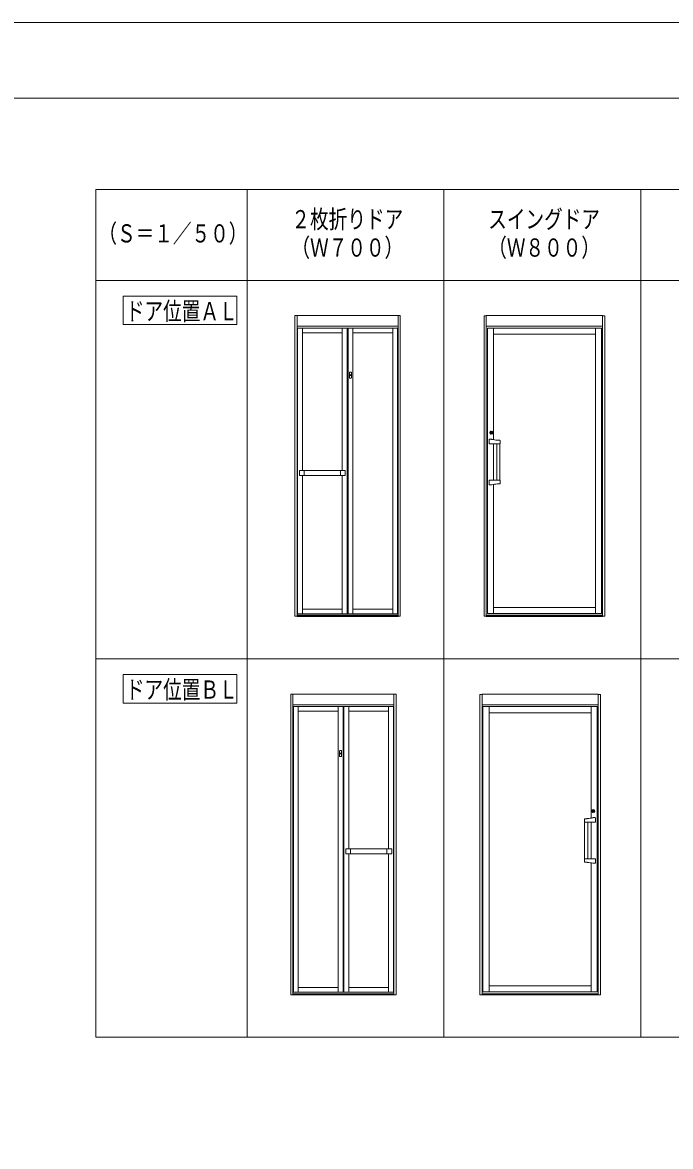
# Model space of a CAD drawing. Units: millimetres on the paper. Extents: x -305 to 305, y -152 to 152.
# Drawn here: x -59.2 to 26.4, y 0 to 148.5 of the extents above; entities that cross this region are included whole.
import ezdxf
from ezdxf.enums import TextEntityAlignment as Align

# ---------------------------------------------------------------- set-up
doc = ezdxf.new("R2010")
doc.units = ezdxf.units.MM
for name, color, linetype, lineweight in [('0-2_VIEW0002', 5, 'Continuous', 9), ('0-4_図面枠', 3, 'Continuous', 9), ('0-5_DEFPOINTS', 7, 'Continuous', 9)]:
    doc.layers.add(name, color=color, linetype=linetype, lineweight=lineweight)
doc.styles.add('ＭＳ ゴシック', font='')
doc.styles.get('ＭＳ ゴシック').set_extended_font_data('MS Gothic')

msp = doc.modelspace()

# ---------------------------------------------------------------- linework, layer by layer
at = {"layer": '0-2_VIEW0002', "color": 7}
for p, q in [((-49.498, 14.428), (-49.498, 126.428)), ((-29.498, 126.428), (-29.498, 14.428)), ((-3.498, 126.428), (-3.498, 14.428)), ((22.502, 126.428), (22.502, 14.428)), ((-49.498, 114.428), (78.502, 114.428)), ((-45.873, 108.594), (-45.873, 112.344)), ((-45.873, 112.344), (-30.873, 112.344)), ((-30.873, 108.594), (-30.873, 112.344)), ((-45.873, 108.594), (-30.873, 108.594)), ((3.63, 87.55), (3.681, 87.55)), ((-49.498, 64.428), (78.502, 64.428)), ((-45.873, 58.594), (-45.873, 62.344)), ((-45.873, 62.344), (-30.873, 62.344)), ((-30.873, 58.594), (-30.873, 62.344)), ((-45.873, 58.594), (-30.873, 58.594)), ((15.373, 37.55), (15.322, 37.55)), ((-49.498, 14.428), (78.502, 14.428))]:
    msp.add_line(p, q, dxfattribs=at)
at = {"layer": '0-2_VIEW0002'}
for p, q in [((-23.198, 109.773), (-23.198, 70.053)), ((-9.258, 109.773), (-23.198, 109.773)), ((-22.898, 109.773), (-22.898, 70.023)), ((-9.558, 109.773), (-9.558, 70.023)), ((-9.258, 109.773), (-9.258, 70.053)), ((2.102, 109.733), (1.802, 109.733)), ((1.802, 70.053), (1.802, 109.733)), ((17.442, 109.773), (2.102, 109.773)), ((2.102, 70.023), (2.102, 109.773)), ((17.442, 70.023), (17.442, 109.773)), ((17.742, 109.733), (17.442, 109.733)), ((17.742, 70.053), (17.742, 109.733)), ((-22.898, 108.373), (-9.558, 108.373)), ((-22.838, 108.113), (-9.618, 108.113)), ((-22.838, 108.113), (-22.838, 70.393)), ((-22.198, 108.113), (-22.198, 89.328)), ((-22.198, 107.513), (-16.928, 107.513)), ((-16.928, 108.113), (-16.928, 89.328)), ((-16.288, 108.113), (-16.288, 70.393)), ((-16.168, 108.113), (-16.168, 70.393)), ((-15.528, 108.113), (-15.528, 70.393)), ((-15.528, 107.513), (-10.258, 107.513)), ((-10.258, 108.113), (-10.258, 70.393)), ((-9.618, 108.113), (-9.618, 70.393)), ((17.442, 108.373), (2.102, 108.373)), ((2.262, 108.113), (17.342, 108.113)), ((2.262, 108.113), (2.262, 70.433)), ((3.062, 93.383), (3.062, 108.113)), ((16.542, 107.313), (3.062, 107.313)), ((16.542, 108.113), (16.542, 70.433)), ((17.342, 108.113), (17.342, 70.433)), ((2.696, 94.483), (2.696, 94.142)), ((2.828, 94.482), (2.828, 94.142)), ((2.492, 92.854), (2.492, 93.41)), ((3.926, 92.848), (2.498, 92.848)), ((2.792, 93.448), (2.532, 93.448)), ((2.792, 93.448), (2.827, 93.426)), ((3.062, 88.018), (3.062, 92.848)), ((3.492, 92.848), (3.492, 88.018)), ((3.702, 93.315), (3.64, 93.315)), ((3.912, 92.848), (3.912, 88.018)), ((3.932, 93.26), (3.932, 92.854)), ((-22.598, 89.328), (-22.598, 88.658)), ((-22.598, 89.328), (-21.978, 89.328)), ((-21.978, 89.328), (-21.978, 88.658)), ((-21.978, 89.326), (-17.148, 89.326)), ((-17.148, 89.328), (-17.148, 88.658)), ((-16.528, 89.328), (-17.148, 89.328)), ((-16.528, 89.328), (-16.528, 88.658)), ((-22.598, 88.658), (-21.978, 88.658)), ((-22.198, 88.658), (-22.198, 70.393)), ((-21.978, 88.66), (-17.148, 88.66)), ((-16.528, 88.658), (-17.148, 88.658)), ((-16.928, 88.658), (-16.928, 70.393)), ((2.492, 88.012), (2.492, 87.458)), ((3.926, 88.018), (2.497, 88.018)), ((3.932, 87.603), (3.932, 88.012)), ((2.792, 87.418), (2.532, 87.418)), ((2.792, 87.418), (2.827, 87.439)), ((3.062, 70.433), (3.062, 87.482)), ((-23.198, 70.053), (-9.258, 70.053)), ((-22.898, 70.193), (-9.558, 70.193)), ((-22.898, 70.023), (-9.558, 70.023)), ((-22.838, 70.393), (-9.618, 70.393)), ((-16.928, 70.993), (-22.198, 70.993)), ((-10.258, 70.993), (-15.528, 70.993)), ((1.802, 70.053), (17.742, 70.053)), ((2.102, 70.195), (17.442, 70.195)), ((2.102, 70.023), (17.442, 70.023)), ((2.262, 70.433), (17.342, 70.433)), ((3.062, 71.233), (16.542, 71.233)), ((-23.739, 59.773), (-9.799, 59.773)), ((-23.739, 59.773), (-23.739, 20.053)), ((-23.439, 59.773), (-23.439, 20.023)), ((-10.099, 59.773), (-10.099, 20.023)), ((-9.799, 59.773), (-9.799, 20.053)), ((1.261, 59.733), (1.561, 59.733)), ((1.261, 20.053), (1.261, 59.733)), ((1.561, 59.773), (16.901, 59.773)), ((1.561, 20.023), (1.561, 59.773)), ((16.901, 20.023), (16.901, 59.773)), ((16.901, 59.733), (17.201, 59.733)), ((17.201, 20.053), (17.201, 59.733)), ((-10.099, 58.373), (-23.439, 58.373)), ((-10.159, 58.113), (-23.379, 58.113)), ((-23.379, 58.113), (-23.379, 20.393)), ((-22.739, 58.113), (-22.739, 20.393)), ((-17.469, 58.113), (-17.469, 20.393)), ((-16.829, 58.113), (-16.829, 20.393)), ((-16.709, 58.113), (-16.709, 20.393)), ((-16.069, 58.113), (-16.069, 39.328)), ((-10.799, 58.113), (-10.799, 39.328)), ((-10.159, 58.113), (-10.159, 20.393)), ((1.561, 58.373), (16.901, 58.373)), ((16.741, 58.113), (1.661, 58.113)), ((1.661, 58.113), (1.661, 20.433)), ((2.461, 58.113), (2.461, 20.433)), ((15.941, 43.383), (15.941, 58.113)), ((16.741, 58.113), (16.741, 20.433)), ((-17.469, 57.513), (-22.739, 57.513)), ((-10.799, 57.513), (-16.069, 57.513)), ((2.461, 57.313), (15.941, 57.313)), ((15.071, 43.26), (15.071, 42.854)), ((15.301, 43.315), (15.363, 43.315)), ((16.175, 44.482), (16.175, 44.142)), ((16.211, 43.448), (16.176, 43.426)), ((16.211, 43.448), (16.471, 43.448)), ((16.308, 44.483), (16.308, 44.142)), ((16.511, 42.854), (16.511, 43.41)), ((15.077, 42.848), (16.505, 42.848)), ((15.091, 42.848), (15.091, 38.018)), ((15.511, 42.848), (15.511, 38.018)), ((15.941, 38.018), (15.941, 42.848)), ((-16.469, 39.328), (-16.469, 38.658)), ((-16.469, 39.328), (-15.849, 39.328)), ((-16.469, 38.658), (-15.849, 38.658)), ((-16.069, 38.658), (-16.069, 20.393)), ((-15.849, 39.328), (-15.849, 38.658)), ((-11.019, 39.326), (-15.849, 39.326)), ((-11.019, 38.66), (-15.849, 38.66)), ((-11.019, 39.328), (-11.019, 38.658)), ((-10.399, 39.328), (-11.019, 39.328)), ((-10.399, 38.658), (-11.019, 38.658)), ((-10.799, 38.658), (-10.799, 20.393)), ((-10.399, 39.328), (-10.399, 38.658)), ((15.071, 37.603), (15.071, 38.012)), ((15.077, 38.018), (16.506, 38.018)), ((15.941, 20.433), (15.941, 37.482)), ((16.211, 37.418), (16.176, 37.439)), ((16.211, 37.418), (16.471, 37.418)), ((16.511, 38.012), (16.511, 37.458)), ((-22.739, 20.993), (-17.469, 20.993)), ((-16.069, 20.993), (-10.799, 20.993)), ((15.941, 21.233), (2.461, 21.233)), ((-9.799, 20.053), (-23.739, 20.053)), ((-10.099, 20.193), (-23.439, 20.193)), ((-10.099, 20.023), (-23.439, 20.023)), ((-10.159, 20.393), (-23.379, 20.393)), ((17.201, 20.053), (1.261, 20.053)), ((16.901, 20.195), (1.561, 20.195)), ((16.901, 20.023), (1.561, 20.023)), ((16.741, 20.433), (1.661, 20.433))]:
    msp.add_line(p, q, dxfattribs=at)
at = {"layer": '0-2_VIEW0002', "color": 7}
msp.add_lwpolyline([(-49.498, 126.428), (78.502, 126.428), (78.502, 14.428)], dxfattribs=at)
at = {"layer": '0-2_VIEW0002'}
for points in [[(2.492, 93.407), (2.503, 93.436), (2.532, 93.448)], [(2.492, 87.458), (2.503, 87.429), (2.532, 87.418)], [(16.511, 43.407), (16.5, 43.436), (16.471, 43.448)], [(16.511, 37.458), (16.5, 37.429), (16.471, 37.418)]]:
    msp.add_lwpolyline(points, dxfattribs=at)
for centre in [(2.762, 94.313), (16.241, 44.313)]:
    msp.add_circle(centre, 0.2, dxfattribs=at)
at = {"layer": '0-2_VIEW0002', "color": 7}
for centre, radius, start, end in [((-8.763, 101.913), 7.225, 177.27485, 182.72515), ((-15.93, 102.254), 0.05, 102.35831, 177.27485), ((-15.93, 101.572), 0.05, 182.72515, 257.64169), ((-15.849, 102.107), 0.165, 218.97384, 321.42065), ((-15.848, 101.718), 0.165, 38.81728, 141.24414), ((-15.848, 101.881), 0.433, 77.64169, 102.35831), ((-15.848, 101.946), 0.433, 257.64169, 282.35831), ((-15.767, 102.254), 0.05, 2.72515, 77.64169), ((-15.767, 101.572), 0.05, 282.35831, 357.27485), ((-22.933, 101.913), 7.225, 357.27485, 2.72515), ((-10.064, 51.913), 7.225, 177.27485, 182.72515), ((-17.23, 52.254), 0.05, 102.35831, 177.27485), ((-17.148, 52.107), 0.165, 218.57935, 321.02616), ((-17.149, 51.881), 0.433, 77.64169, 102.35831), ((-17.067, 52.254), 0.05, 2.72515, 77.64169), ((-24.234, 51.913), 7.225, 357.27485, 2.72515), ((-17.23, 51.572), 0.05, 182.72515, 257.64169), ((-17.149, 51.718), 0.165, 38.75586, 141.18272), ((-17.149, 51.946), 0.433, 257.64169, 282.35831), ((-17.067, 51.572), 0.05, 282.35831, 357.27485)]:
    msp.add_arc(centre, radius, start, end, dxfattribs=at)
at = {"layer": '0-2_VIEW0002'}
for centre, radius, start, end in [((2.724, 94.377), 0.125, 96.09293, 131.88276), ((2.727, 94.255), 0.133, 229.18887, 262.83544), ((2.716, 94.482), 0.02, 105.31237, 179.86718), ((2.716, 94.143), 0.02, 180.13282, 254.68763), ((2.796, 94.37), 0.133, 49.18887, 82.83544), ((2.808, 94.482), 0.02, 0.13282, 74.68763), ((2.8, 94.248), 0.125, 276.09293, 311.88276), ((2.808, 94.143), 0.02, 285.31237, 359.86718), ((2.498, 92.854), 0.006, 180, 270), ((4.219, 100.657), 7.366, 259.07478, 264.87008), ((3.634, 93.766), 0.452, 260.67355, 270.7798), ((3.707, 91.593), 1.721, 84.36866, 90.15844), ((3.88, 93.255), 0.0516, 6.0119, 95.16925), ((3.926, 92.854), 0.006, 270, 0), ((2.498, 88.012), 0.006, 90, 180), ((3.926, 88.012), 0.006, 0, 90), ((4.219, 80.208), 7.366, 95.12992, 100.92522), ((3.634, 87.099), 0.452, 90.48742, 99.32645), ((3.707, 89.272), 1.721, 269.14106, 275.63134), ((3.88, 87.61), 0.0516, 264.83075, 353.9881), ((15.123, 43.255), 0.0516, 84.83075, 173.9881), ((15.296, 41.593), 1.721, 89.84156, 95.63134), ((15.369, 43.766), 0.452, 269.2202, 279.32645), ((14.784, 50.657), 7.366, 275.12992, 280.92522), ((16.203, 44.248), 0.125, 228.11724, 263.90707), ((16.207, 44.37), 0.133, 97.16456, 130.81113), ((16.195, 44.482), 0.02, 105.31237, 179.86718), ((16.195, 44.143), 0.02, 180.13282, 254.68763), ((16.279, 44.377), 0.125, 48.11724, 83.90707), ((16.287, 44.482), 0.02, 0.13282, 74.68763), ((16.287, 44.143), 0.02, 285.31237, 359.86718), ((16.276, 44.255), 0.133, 277.16456, 310.81113), ((15.077, 42.854), 0.006, 180, 270), ((16.505, 42.854), 0.006, 270, 0), ((15.077, 38.012), 0.006, 90, 180), ((15.123, 37.61), 0.0516, 186.0119, 275.16925), ((15.296, 39.272), 1.721, 264.36866, 270.85894), ((15.369, 37.099), 0.452, 80.67355, 89.51258), ((14.784, 30.208), 7.366, 79.07478, 84.87008), ((16.505, 38.012), 0.006, 0, 90)]:
    msp.add_arc(centre, radius, start, end, dxfattribs=at)
at = {"layer": '0-4_図面枠'}
msp.add_lwpolyline([(-291.017, -138.498), (108.983, -138.498), (108.983, 138.502), (-291.017, 138.502)], close=True, dxfattribs=at)
at = {"layer": '0-5_DEFPOINTS'}
msp.add_line((118.983, 148.502), (-301.017, 148.502), dxfattribs=at)

# ---------------------------------------------------------------- texts
at = {"layer": '0-2_VIEW0002', "color": 7, "style": 'ＭＳ ゴシック', "width": 0.75}
for s, p in [('２枚折りドア', (-23.642, 120.588)), ('スイングドア', (2.358, 120.588)), ('（Ｓ＝１／５０）', (-49.142, 118.715)), ('（Ｗ７００）', (-23.642, 116.842)), ('（Ｗ８００）', (2.358, 116.842)), ('ドア位置ＡＬ', (-45.516, 108.445)), ('ドア位置ＢＬ', (-45.516, 58.445))]:
    msp.add_text(s, height=2.405, dxfattribs=at).set_placement(p, align=Align.BOTTOM_LEFT)

doc.saveas('drawing.dxf')
